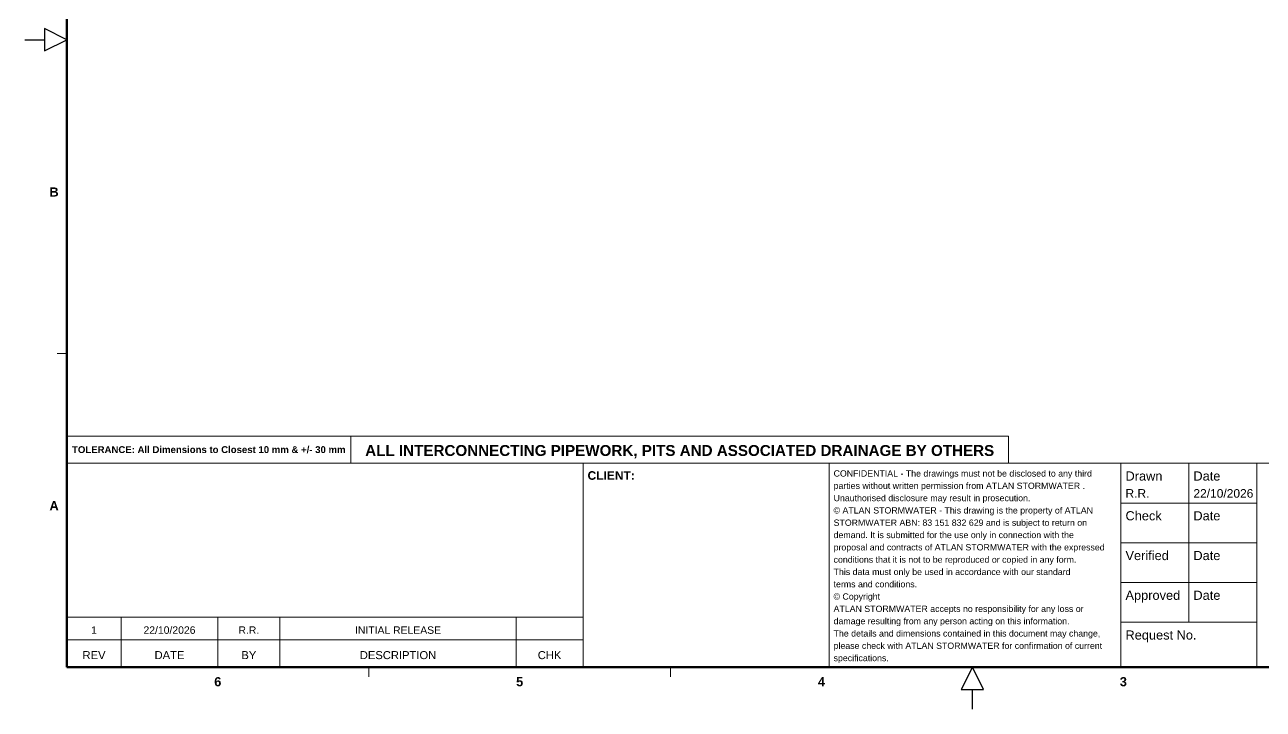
# Model space of a CAD drawing. Header units: millimetres. Extents: x 282 to 167718, y 282 to 525318.
# Drawn here: x 282 to 109688, y 282 to 60722 of the extents above; entities that cross this region are included whole.
import ezdxf
from ezdxf.enums import TextEntityAlignment as Align

# ---------------------------------------------------------------- set-up
doc = ezdxf.new("R2010")
doc.units = ezdxf.units.MM
doc.layers.add('FRAME', color=7, linetype='Continuous')
doc.layers.add('TITLE_BLOCK', color=7, linetype='Continuous')
doc.styles.add('ARIAL', font='arial.ttf')
doc.styles.add('ARIAL_BOLD', font='arialbd.ttf')

msp = doc.modelspace()

# ---------------------------------------------------------------- linework, layer by layer
at = {"layer": 'FRAME', "lineweight": 30}
for p, q in [((282.2, 59400), (2871.1, 59400)), ((84000, 282.2), (84000, 2871.1))]:
    msp.add_line(p, q, dxfattribs=at)
at = {"layer": 'FRAME', "lineweight": 20}
for p, q in [((4000, 59400), (3153.3, 59400)), ((4000, 31700), (3153.3, 31700)), ((30666.7, 4000), (30666.7, 3153.3)), ((57333.3, 4000), (57333.3, 3153.3)), ((84000, 4000), (84000, 3153.3))]:
    msp.add_line(p, q, dxfattribs=at)
at = {"layer": 'FRAME', "lineweight": 53}
msp.add_lwpolyline([(4000, 4000), (164000, 4000), (164000, 114800), (4000, 114800)], close=True, dxfattribs=at)
at = {"layer": 'TITLE_BLOCK', "lineweight": 18}
for p, q in [((29080, 22000), (29080, 24400)), ((103120, 18490), (103120, 22000)), ((103120, 14980), (103120, 18490)), ((103120, 11470), (103120, 14980)), ((103120, 7960), (103120, 11470)), ((4000, 8400), (49600, 8400)), ((8800, 4000), (8800, 8400)), ((17333.3, 4000), (17333.3, 8400)), ((22823.5, 4000), (22823.5, 8400)), ((43687.5, 4000), (43687.5, 8400)), ((4000, 6400), (49600, 6400))]:
    msp.add_line(p, q, dxfattribs=at)
at = {"layer": 'TITLE_BLOCK', "lineweight": 15}
for p, q in [((97120, 18490), (109120, 18490)), ((97120, 14980), (109120, 14980)), ((97120, 11470), (109120, 11470)), ((97120, 7960), (109120, 7960))]:
    msp.add_line(p, q, dxfattribs=at)
at = {"layer": 'TITLE_BLOCK', "lineweight": 18}
for points in [[(4000, 22000), (87200, 22000), (87200, 24400), (4000, 24400)], [(4000, 4000), (49600, 4000), (49600, 22000), (4000, 22000)], [(49600, 4000), (71333.3, 4000), (71333.3, 22000), (49600, 22000)], [(97120, 4000), (109120, 4000), (109120, 22000), (97120, 22000)], [(109120, 4000), (130240, 4000), (130240, 22000), (109120, 22000)]]:
    msp.add_lwpolyline(points, close=True, dxfattribs=at)

# ---------------------------------------------------------------- texts
at = {"layer": 'FRAME', "style": 'ARIAL_BOLD'}
for s, p in [('B', (2871.1, 45550)), ('A', (2871.1, 17850)), ('6', (17333.3, 2306.7)), ('5', (44000, 2306.7)), ('4', (70666.7, 2306.7)), ('3', (97333.3, 2306.7))]:
    msp.add_text(s, height=808.3, dxfattribs=at).set_placement(p, align=Align.CENTER)
at = {"layer": 'TITLE_BLOCK'}
for s, height, style, p in [('TOLERANCE: All Dimensions to Closest 10 mm & +/- 30 mm', 606.213, 'ARIAL_BOLD', (16540, 22903.7)), ('ALL INTERCONNECTING PIPEWORK, PITS AND ASSOCIATED DRAINAGE BY OTHERS', 959.838, 'ARIAL_BOLD', (58140, 22648.8)), ('1', 656.7, 'ARIAL', (6400, 6941.4)), ('22/10/2026', 656.73, 'ARIAL', (13066.7, 6941.4)), ('R.R.', 656.73, 'ARIAL', (20078.4, 6941.4)), ('INITIAL RELEASE', 656.731, 'ARIAL', (33255.5, 6941.4)), ('REV', 707.25, 'ARIAL', (6400, 4706.1)), ('DATE', 707.25, 'ARIAL', (13066.7, 4706.1)), ('BY', 707.25, 'ARIAL', (20078.4, 4706.1)), ('DESCRIPTION', 707.249, 'ARIAL', (33255.5, 4706.1)), ('CHK', 707.25, 'ARIAL', (46643.7, 4706.1))]:
    msp.add_text(s, height=height, dxfattribs=dict(at, style=style)).set_placement(p, align=Align.CENTER)
for s, height, style, p in [('CLIENT:', 757.77, 'ARIAL_BOLD', (50000, 20541.7)), ('CONFIDENTIAL - The drawings must not be disclosed to any third', 555.696, 'ARIAL', (71733.3, 20823.9)), ('Drawn', 808.28, 'ARIAL', (97520, 20471.1)), ('Date', 808.28, 'ARIAL', (103520, 20471.1)), ('parties without written permission from ATLAN STORMWATER .', 555.696, 'ARIAL', (71733.3, 19737.3)), ('R.R.', 757.77, 'ARIAL', (97520, 18960.6)), ('22/10/2026', 757.77, 'ARIAL', (103520, 18960.6)), ('Unauthorised disclosure may result in prosecution.', 555.696, 'ARIAL', (71733.3, 18650.8)), ('© ATLAN STORMWATER - This drawing is the property of ATLAN', 555.696, 'ARIAL', (71733.3, 17564.2)), ('Check', 808.28, 'ARIAL', (97520, 16961.1)), ('Date', 808.28, 'ARIAL', (103520, 16961.1)), ('STORMWATER ABN: 83 151 832 629 and is subject to return on', 555.696, 'ARIAL', (71733.3, 16477.7)), ('demand. It is submitted for the use only in connection with the', 555.696, 'ARIAL', (71733.3, 15391.1)), ('proposal and contracts of ATLAN STORMWATER with the expressed', 555.696, 'ARIAL', (71733.3, 14304.6)), ('Verified', 808.28, 'ARIAL', (97520, 13451.1)), ('Date', 808.28, 'ARIAL', (103520, 13451.1)), ('conditions that it is not to be reproduced or copied in any form.', 555.696, 'ARIAL', (71733.3, 13218)), ('This data must only be used in accordance with our standard', 555.696, 'ARIAL', (71733.3, 12131.4)), ('terms and conditions.', 555.696, 'ARIAL', (71733.3, 11044.9)), ('© Copyright', 555.696, 'ARIAL', (71733.3, 9958.3)), ('Approved', 808.28, 'ARIAL', (97520, 9941.1)), ('Date', 808.28, 'ARIAL', (103520, 9941.1)), ('ATLAN STORMWATER accepts no responsibility for any loss or', 555.696, 'ARIAL', (71733.3, 8871.8)), ('damage resulting from any person acting on this information.', 555.696, 'ARIAL', (71733.3, 7785.2)), ('The details and dimensions contained in this document may change,', 555.696, 'ARIAL', (71733.3, 6698.7)), ('Request No.', 808.284, 'ARIAL', (97520, 6431.1)), ('please check with ATLAN STORMWATER for confirmation of current', 555.696, 'ARIAL', (71733.3, 5612.1)), ('specifications.', 555.696, 'ARIAL', (71733.3, 4525.6))]:
    msp.add_text(s, height=height, dxfattribs=dict(at, style=style)).set_placement(p)

# ---------------------------------------------------------------- next in the draw order: wipeouts: each hides what was drawn before it
for points in [[(2024.4, 60387.8), (2024.4, 58412.2), (4000, 59400)], [(83012.2, 2024.4), (84987.8, 2024.4), (84000, 4000)]]:
    msp.add_wipeout(points)

# ---------------------------------------------------------------- next in the draw order: linework, layer by layer
at = {"layer": 'FRAME', "lineweight": 30}
for points in [[(2024.4, 60387.8), (2024.4, 58412.2), (4000, 59400)], [(83012.2, 2024.4), (84987.8, 2024.4), (84000, 4000)]]:
    msp.add_lwpolyline(points, close=True, dxfattribs=at)
at = {"layer": 'TITLE_BLOCK', "lineweight": 18}
msp.add_lwpolyline([(71333.3, 4000), (97120, 4000), (97120, 22000), (71333.3, 22000)], close=True, dxfattribs=at)

doc.saveas('drawing.dxf')
